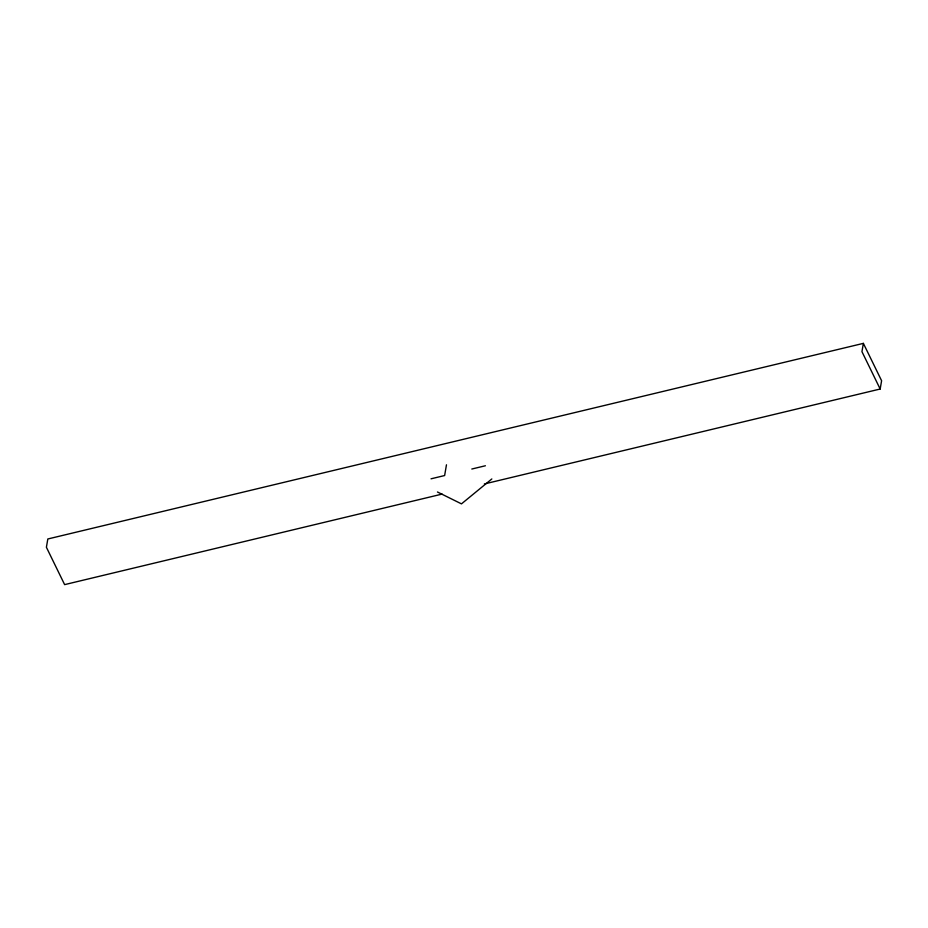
<?xml version="1.0" encoding="UTF-8"?>
<svg xmlns="http://www.w3.org/2000/svg" width="928" height="928" viewBox="0 0 928 928"><rect width="100%" height="100%" fill="white"/><g stroke="black" fill="none" stroke-linecap="round" stroke-linejoin="round"><path stroke-width="1.39" d="M446.472 464.8L444.628 475.542L431.033 478.813M442.111 494.09L64.624 584.628L46.4 547.265L47.827 538.982L863.376 343.372L861.95 351.654L880.173 389.018L484.37 483.952M880.173 389.018L881.6 380.735L863.376 343.372M491.828 478.952L461.471 503.869L437.459 491.991M471.807 469.023L485.402 465.763"/></g></svg>
